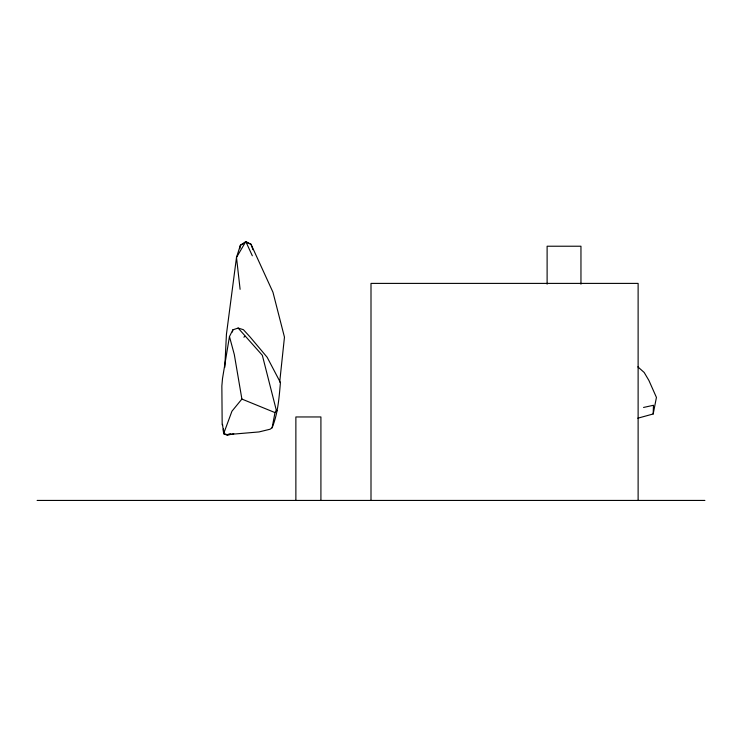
<?xml version="1.0" encoding="UTF-8"?>
<svg xmlns="http://www.w3.org/2000/svg" width="742" height="742" viewBox="0 0 742 742"><rect width="100%" height="100%" fill="white"/><g stroke="black" fill="none" stroke-linecap="round" stroke-linejoin="round"><path stroke-width="1.11" d="M224.798 367.309L226.431 334.327L236.494 257.409L240.389 245.231L245.815 241.567L251.009 244.257L272.954 292.227L284.464 337.146L279.697 382.102M637.814 418.191L653.183 413.98L653.47 405.271L643.546 407.451M239.842 248.663L240.389 245.231L244.22 243.32M222.535 424.341L223.648 433.653L227.182 434.645L259.004 431.937L270.079 429.228L272.119 427.772C277.944 413.405 279.103 397.842 280.43 382.566L267.166 357.282L250.063 336.961L243.413 329.698L238.126 328.047L232.877 329.828L229.464 336.562L222.498 378.606L221.858 385.998L222.173 424.804M272.119 427.772L275.004 412.598L276.321 410.289L262.343 355.307L238.126 328.047M653.183 413.98L656.438 397.415L648.87 380.386L644.177 372.465L637.86 366.854M232.404 331.989L232.877 329.828M252.326 255.777L245.815 241.567L236.494 257.409L240.102 289.306M229.464 336.562L234.305 354.509L241.892 399.066L231.949 411.207L223.648 433.653L227.126 435.22L233.795 433.755M243.868 337.156L245.175 336.293M227.182 434.645L230.382 433.736M37.1 500.433L704.9 500.433M247.105 242.745L251.009 244.257L252.966 249.692M241.892 399.066L275.004 412.598M276.321 410.289L277.044 410.818M245.815 241.567L246.131 242.374M223.407 429.108L223.648 433.653L223.528 429.21M638.12 500.433L638.12 283.398L371 283.398L371 500.433M580.958 284.167L580.958 246.223L547.114 246.223L547.114 284.167M320.915 500.433L320.915 416.958L295.873 416.958L295.873 500.433"/></g></svg>
